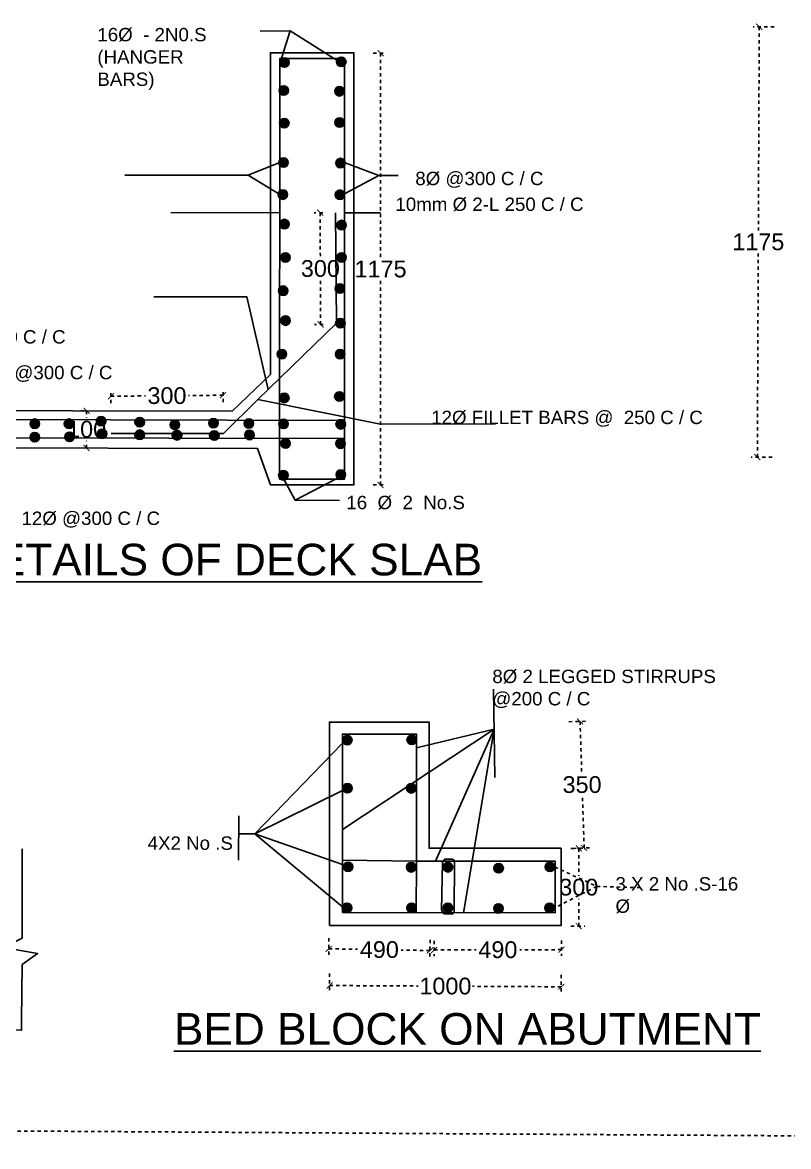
# Model space of a CAD drawing. Header units: inches. Extents: x 19217 to 19317, y 19185 to 19287.
# Drawn here: x 19241.79 to 19264.66, y 19223.95 to 19257.55 of the extents above; entities that cross this region are included whole.
import ezdxf

# ---------------------------------------------------------------- set-up
doc = ezdxf.new("R2010")
doc.units = ezdxf.units.IN
doc.header["$MEASUREMENT"] = 0
doc.linetypes.add('DASHDOT', pattern=[1, 0.5, -0.25, 0, -0.25])
for name, color, linetype in [('DIMENSION', 255, 'Continuous'), ('DRAWING', 7, 'Continuous'), ('TEXT', 255, 'Continuous')]:
    doc.layers.add(name, color=color, linetype=linetype)
doc.layers.get('0').off()
doc.styles.get("Standard").update_dxf_attribs({"font": 'arial.ttf'})
doc.dimstyles.new('dig', dxfattribs={"dimtxt": 0.1875, "dimasz": 0.18, "dimexe": 0.18, "dimexo": 0.0625, "dimgap": 0.09, "dimtad": 0, "dimtih": 1, "dimtoh": 1, "dimdec": 4, "dimzin": 0, "dimdsep": 46, "dimtxsty": 'Standard', "dimblk": 'ARCHTICK', "dimcen": 0.09, "dimadec": 0, "dimazin": 0, "dimtfac": 1, "dimtdec": 4, "dimtofl": 0, "dimtmove": 0, "dimatfit": 3, "dimldrblk": 'ARCHTICK', "dimfxl": 1, "dimtolj": 1, "dimtzin": 0, "dimarcsym": 0})

# ---------------------------------------------------------------- blocks, each defined once
blk = doc.blocks.new('_ArchTick')
at = {"color": 0, "linetype": 'ByBlock', "const_width": 0.15}
blk.add_lwpolyline([(-0.5, -0.5), (0.5, 0.5)], dxfattribs=at)
blk = doc.blocks.new('*D31')
at = {"layer": 'Defpoints', "color": 0, "linetype": 'DASHDOT', "ltscale": 0.02, "transparency": 16777216}
for p in [(19247.778, 19246.405), (19244.431, 19246.109), (19247.781, 19246.139)]:
    blk.add_point(p, dxfattribs=at)
at = {"layer": 'DIMENSION', "color": 0, "linetype": 'DASHDOT', "lineweight": -2, "ltscale": 0.02, "transparency": 16777216}
for p, q in [((19244.431, 19246.171), (19244.427, 19246.555)), ((19244.429, 19246.375), (19245.462, 19246.384)), ((19247.778, 19246.405), (19246.745, 19246.396)), ((19247.78, 19246.201), (19247.777, 19246.585))]:
    blk.add_line(p, q, dxfattribs=at)
at = {"layer": 'DIMENSION', "color": 0, "linetype": 'DASHDOT', "lineweight": -2, "ltscale": 0.02, "transparency": 16777216, "xscale": 0.18, "yscale": 0.18, "zscale": 0.18}
for p, rotation in [((19244.429, 19246.375), 180.5189720494079), ((19247.778, 19246.405), 0.5189720494079445)]:
    blk.add_blockref('_ArchTick', p, dxfattribs=dict(at, rotation=rotation))
at = {"layer": 'DIMENSION', "color": 0, "linetype": 'DASHDOT', "ltscale": 0.02, "transparency": 16777216, "insert": (19246.104, 19246.39), "char_height": 0.5, "attachment_point": 5}
blk.add_mtext('\\A1;300', dxfattribs=at)
blk = doc.blocks.new('*D32')
at = {"layer": 'Defpoints', "color": 0, "linetype": 'DASHDOT', "ltscale": 0.02, "transparency": 16777216}
for p in [(19252.198, 19256.627), (19252.482, 19256.628), (19252.2, 19243.723)]:
    blk.add_point(p, dxfattribs=at)
at = {"layer": 'DIMENSION', "color": 0, "linetype": 'DASHDOT', "lineweight": -2, "ltscale": 0.02, "transparency": 16777216}
for p, q in [((19252.261, 19256.627), (19252.662, 19256.628)), ((19252.482, 19256.628), (19252.483, 19250.52)), ((19252.483, 19243.723), (19252.483, 19249.83)), ((19252.262, 19243.723), (19252.663, 19243.723))]:
    blk.add_line(p, q, dxfattribs=at)
at = {"layer": 'DIMENSION', "color": 0, "linetype": 'DASHDOT', "lineweight": -2, "ltscale": 0.02, "transparency": 16777216, "xscale": 0.18, "yscale": 0.18, "zscale": 0.18}
for p, rotation in [((19252.482, 19256.628), 90.00573102515521), ((19252.483, 19243.723), 270.0057310251552)]:
    blk.add_blockref('_ArchTick', p, dxfattribs=dict(at, rotation=rotation))
at = {"layer": 'DIMENSION', "color": 0, "linetype": 'DASHDOT', "ltscale": 0.02, "transparency": 16777216, "insert": (19252.483, 19250.175), "char_height": 0.5, "attachment_point": 5}
blk.add_mtext('\\A1;1175', dxfattribs=at)
blk = doc.blocks.new('*D33')
at = {"layer": 'Defpoints', "color": 0, "linetype": 'DASHDOT', "ltscale": 0.02, "transparency": 16777216}
for p in [(19250.679, 19251.859), (19250.817, 19251.859), (19250.829, 19248.522)]:
    blk.add_point(p, dxfattribs=at)
at = {"layer": 'DIMENSION', "color": 0, "linetype": 'DASHDOT', "lineweight": -2, "ltscale": 0.02, "transparency": 16777216}
for p, q in [((19250.754, 19251.859), (19250.499, 19251.858)), ((19250.679, 19251.859), (19250.684, 19250.535)), ((19250.691, 19248.521), (19250.687, 19249.845)), ((19250.766, 19248.522), (19250.511, 19248.521))]:
    blk.add_line(p, q, dxfattribs=at)
at = {"layer": 'DIMENSION', "color": 0, "linetype": 'DASHDOT', "lineweight": -2, "ltscale": 0.02, "transparency": 16777216, "xscale": 0.18, "yscale": 0.18, "zscale": 0.18}
for p, rotation in [((19250.679, 19251.859), 90.20932515656409), ((19250.691, 19248.521), 270.2093251565641)]:
    blk.add_blockref('_ArchTick', p, dxfattribs=dict(at, rotation=rotation))
at = {"layer": 'DIMENSION', "color": 0, "linetype": 'DASHDOT', "ltscale": 0.02, "transparency": 16777216, "insert": (19250.685, 19250.19), "char_height": 0.5, "attachment_point": 5}
blk.add_mtext('\\A1;300', dxfattribs=at)
blk = doc.blocks.new('*D34')
at = {"layer": 'Defpoints', "color": 0, "linetype": 'DASHDOT', "ltscale": 0.02, "transparency": 16777216}
for p in [(19243.706, 19245.941), (19243.706, 19245.941), (19243.704, 19244.827)]:
    blk.add_point(p, dxfattribs=at)
at = {"layer": 'DIMENSION', "color": 0, "linetype": 'DASHDOT', "lineweight": -2, "ltscale": 0.02, "transparency": 16777216}
for p, q in [((19243.644, 19245.941), (19243.526, 19245.942)), ((19243.706, 19245.941), (19243.706, 19245.73)), ((19243.704, 19244.827), (19243.705, 19245.039)), ((19243.642, 19244.827), (19243.524, 19244.828))]:
    blk.add_line(p, q, dxfattribs=at)
at = {"layer": 'DIMENSION', "color": 0, "linetype": 'DASHDOT', "lineweight": -2, "ltscale": 0.02, "transparency": 16777216, "xscale": 0.18, "yscale": 0.18, "zscale": 0.18}
for p, rotation in [((19243.706, 19245.941), 89.89143465257789), ((19243.704, 19244.827), 269.8914346525779)]:
    blk.add_blockref('_ArchTick', p, dxfattribs=dict(at, rotation=rotation))
at = {"layer": 'DIMENSION', "color": 0, "linetype": 'DASHDOT', "ltscale": 0.02, "transparency": 16777216, "insert": (19243.705, 19245.384), "char_height": 0.5, "attachment_point": 5}
blk.add_mtext('\\A1;100', dxfattribs=at)
blk = doc.blocks.new('*D44')
at = {"layer": 'Defpoints', "color": 0, "linetype": 'DASHDOT', "ltscale": 0.02, "transparency": 16777216}
for p in [(19250.962, 19229.182), (19257.88, 19229.143), (19257.878, 19228.724)]:
    blk.add_point(p, dxfattribs=at)
at = {"layer": 'DIMENSION', "color": 0, "linetype": 'DASHDOT', "lineweight": -2, "ltscale": 0.02, "transparency": 16777216}
for p, q in [((19250.961, 19229.119), (19250.958, 19228.582)), ((19257.88, 19229.081), (19257.877, 19228.544)), ((19250.959, 19228.762), (19253.606, 19228.747)), ((19257.878, 19228.724), (19255.231, 19228.738))]:
    blk.add_line(p, q, dxfattribs=at)
at = {"layer": 'DIMENSION', "color": 0, "linetype": 'DASHDOT', "lineweight": -2, "ltscale": 0.02, "transparency": 16777216, "xscale": 0.18, "yscale": 0.18, "zscale": 0.18}
for p, rotation in [((19250.959, 19228.762), 179.6836637440709), ((19257.878, 19228.724), 359.6836637440709)]:
    blk.add_blockref('_ArchTick', p, dxfattribs=dict(at, rotation=rotation))
at = {"layer": 'DIMENSION', "color": 0, "linetype": 'DASHDOT', "ltscale": 0.02, "transparency": 16777216, "insert": (19254.419, 19228.743), "char_height": 0.5, "attachment_point": 5}
blk.add_mtext('\\A1;1000', dxfattribs=at)
blk = doc.blocks.new('*D45')
at = {"layer": 'Defpoints', "color": 0, "linetype": 'DASHDOT', "ltscale": 0.02, "transparency": 16777216}
for p in [(19258.101, 19232.86), (19258.403, 19232.86), (19258.097, 19230.539)]:
    blk.add_point(p, dxfattribs=at)
at = {"layer": 'DIMENSION', "color": 0, "linetype": 'DASHDOT', "lineweight": -2, "ltscale": 0.02, "transparency": 16777216}
for p, q in [((19258.164, 19232.86), (19258.583, 19232.859)), ((19258.403, 19232.86), (19258.402, 19232.045)), ((19258.399, 19230.539), (19258.4, 19231.354)), ((19258.16, 19230.539), (19258.579, 19230.539))]:
    blk.add_line(p, q, dxfattribs=at)
at = {"layer": 'DIMENSION', "color": 0, "linetype": 'DASHDOT', "lineweight": -2, "ltscale": 0.02, "transparency": 16777216, "xscale": 0.18, "yscale": 0.18, "zscale": 0.18}
for p, rotation in [((19258.403, 19232.86), 89.89010730465867), ((19258.399, 19230.539), 269.8901073046587)]:
    blk.add_blockref('_ArchTick', p, dxfattribs=dict(at, rotation=rotation))
at = {"layer": 'DIMENSION', "color": 0, "linetype": 'DASHDOT', "ltscale": 0.02, "transparency": 16777216, "insert": (19258.401, 19231.699), "char_height": 0.5, "attachment_point": 5}
blk.add_mtext('\\A1;300', dxfattribs=at)
blk = doc.blocks.new('*D46')
at = {"layer": 'Defpoints', "color": 0, "linetype": 'DASHDOT', "ltscale": 0.02, "transparency": 16777216}
for p in [(19258.042, 19236.643), (19258.44, 19236.656), (19258.164, 19232.86)]:
    blk.add_point(p, dxfattribs=at)
at = {"layer": 'DIMENSION', "color": 0, "linetype": 'DASHDOT', "lineweight": -2, "ltscale": 0.02, "transparency": 16777216}
for p, q in [((19258.105, 19236.645), (19258.62, 19236.661)), ((19258.44, 19236.656), (19258.489, 19235.11)), ((19258.561, 19232.873), (19258.512, 19234.419)), ((19258.226, 19232.862), (19258.741, 19232.879))]:
    blk.add_line(p, q, dxfattribs=at)
at = {"layer": 'DIMENSION', "color": 0, "linetype": 'DASHDOT', "lineweight": -2, "ltscale": 0.02, "transparency": 16777216, "xscale": 0.18, "yscale": 0.18, "zscale": 0.18}
for p, rotation in [((19258.44, 19236.656), 91.83983950793258), ((19258.561, 19232.873), 271.8398395079326)]:
    blk.add_blockref('_ArchTick', p, dxfattribs=dict(at, rotation=rotation))
at = {"layer": 'DIMENSION', "color": 0, "linetype": 'DASHDOT', "ltscale": 0.02, "transparency": 16777216, "insert": (19258.5, 19234.764), "char_height": 0.5, "attachment_point": 5}
blk.add_mtext('\\A1;350', dxfattribs=at)
blk = doc.blocks.new('*D47')
at = {"layer": 'Defpoints', "color": 0, "linetype": 'DASHDOT', "ltscale": 0.02, "transparency": 16777216}
for p in [(19250.943, 19230.244), (19253.963, 19230.192), (19253.956, 19229.807)]:
    blk.add_point(p, dxfattribs=at)
at = {"layer": 'DIMENSION', "color": 0, "linetype": 'DASHDOT', "lineweight": -2, "ltscale": 0.02, "transparency": 16777216}
for p, q in [((19250.942, 19230.182), (19250.933, 19229.679)), ((19250.937, 19229.859), (19251.795, 19229.844)), ((19253.961, 19230.13), (19253.953, 19229.627)), ((19253.956, 19229.807), (19253.098, 19229.822))]:
    blk.add_line(p, q, dxfattribs=at)
at = {"layer": 'DIMENSION', "color": 0, "linetype": 'DASHDOT', "lineweight": -2, "ltscale": 0.02, "transparency": 16777216, "xscale": 0.18, "yscale": 0.18, "zscale": 0.18}
for p, rotation in [((19250.937, 19229.859), 179.0078847572883), ((19253.956, 19229.807), 359.0078847572883)]:
    blk.add_blockref('_ArchTick', p, dxfattribs=dict(at, rotation=rotation))
at = {"layer": 'DIMENSION', "color": 0, "linetype": 'DASHDOT', "ltscale": 0.02, "transparency": 16777216, "insert": (19252.446, 19229.833), "char_height": 0.5, "attachment_point": 5}
blk.add_mtext('\\A1;490', dxfattribs=at)
blk = doc.blocks.new('*D48')
at = {"layer": 'Defpoints', "color": 0, "linetype": 'DASHDOT', "ltscale": 0.02, "transparency": 16777216}
for p in [(19254.084, 19230.16), (19257.886, 19230.17), (19257.887, 19229.834)]:
    blk.add_point(p, dxfattribs=at)
at = {"layer": 'DIMENSION', "color": 0, "linetype": 'DASHDOT', "lineweight": -2, "ltscale": 0.02, "transparency": 16777216}
for p, q in [((19254.084, 19230.097), (19254.085, 19229.644)), ((19257.887, 19230.107), (19257.888, 19229.654)), ((19254.085, 19229.824), (19255.334, 19229.827)), ((19257.887, 19229.834), (19256.638, 19229.83))]:
    blk.add_line(p, q, dxfattribs=at)
at = {"layer": 'DIMENSION', "color": 0, "linetype": 'DASHDOT', "lineweight": -2, "ltscale": 0.02, "transparency": 16777216, "xscale": 0.18, "yscale": 0.18, "zscale": 0.18}
for p, rotation in [((19254.085, 19229.824), 180.1490238734235), ((19257.887, 19229.834), 0.1490238734234517)]:
    blk.add_blockref('_ArchTick', p, dxfattribs=dict(at, rotation=rotation))
at = {"layer": 'DIMENSION', "color": 0, "linetype": 'DASHDOT', "ltscale": 0.02, "transparency": 16777216, "insert": (19255.986, 19229.829), "char_height": 0.5, "attachment_point": 5}
blk.add_mtext('\\A1;490', dxfattribs=at)
blk = doc.blocks.new('*D49')
at = {"layer": 'Defpoints', "color": 0, "linetype": 'DASHDOT', "ltscale": 0.02, "transparency": 16777216}
for p in [(19263.791, 19257.418), (19264.299, 19257.416), (19264.241, 19244.551)]:
    blk.add_point(p, dxfattribs=at)
at = {"layer": 'DIMENSION', "color": 0, "linetype": 'DASHDOT', "lineweight": -2, "ltscale": 0.02, "transparency": 16777216}
for p, q in [((19264.236, 19257.416), (19263.611, 19257.419)), ((19263.791, 19257.418), (19263.764, 19251.331)), ((19263.734, 19244.553), (19263.761, 19250.641)), ((19264.179, 19244.551), (19263.554, 19244.554))]:
    blk.add_line(p, q, dxfattribs=at)
at = {"layer": 'DIMENSION', "color": 0, "linetype": 'DASHDOT', "lineweight": -2, "ltscale": 0.02, "transparency": 16777216, "xscale": 0.18, "yscale": 0.18, "zscale": 0.18}
for p, rotation in [((19263.791, 19257.418), 89.74409875587537), ((19263.734, 19244.553), 269.7440987558754)]:
    blk.add_blockref('_ArchTick', p, dxfattribs=dict(at, rotation=rotation))
at = {"layer": 'DIMENSION', "color": 0, "linetype": 'DASHDOT', "ltscale": 0.02, "transparency": 16777216, "insert": (19263.763, 19250.986), "char_height": 0.5, "attachment_point": 5}
blk.add_mtext('\\A1;1175', dxfattribs=at)

msp = doc.modelspace()

# ---------------------------------------------------------------- hatches: boundary and pattern name
at = {"layer": 'DRAWING'}
for points in [[(19249.654, 19256.48448), (19249.57356, 19256.4847, 0.33255791), (19249.47245, 19256.3495, 1), (19249.75437, 19256.3495, 0.33101966)], [(19251.35081, 19256.507), (19251.27037, 19256.50722, 0.33255791), (19251.16926, 19256.37201, 1), (19251.45117, 19256.37201, 0.33101966)], [(19249.63146, 19255.64568), (19249.55102, 19255.6459, 0.33255791), (19249.4499, 19255.51069, 1), (19249.73182, 19255.51069, 0.33101966)], [(19251.29444, 19255.62316), (19251.214, 19255.62338, 0.33255791), (19251.11288, 19255.48817, 1), (19251.3948, 19255.48817, 0.33101966)], [(19249.64837, 19254.67176), (19249.56793, 19254.67199, 0.33255791), (19249.46681, 19254.53678, 1), (19249.74873, 19254.53678, 0.33101966)], [(19251.30007, 19254.68865), (19251.21963, 19254.68887, 0.33255791), (19251.11852, 19254.55367, 1), (19251.40044, 19254.55367, 0.33101966)], [(19249.62503, 19253.49288), (19249.54459, 19253.4931, 0.33255791), (19249.44348, 19253.35789, 1), (19249.72539, 19253.35789, 0.33101966)], [(19251.324, 19253.47955), (19251.24356, 19253.47977, 0.33255791), (19251.14245, 19253.34456, 1), (19251.42437, 19253.34456, 0.33101966)], [(19249.60714, 19252.53528), (19249.52669, 19252.53551, 0.33255791), (19249.42558, 19252.4003, 1), (19249.7075, 19252.4003, 0.33101966)], [(19251.30742, 19252.53307), (19251.22698, 19252.53329, 0.33255791), (19251.12587, 19252.39808, 1), (19251.40779, 19252.39808, 0.33101966)], [(19249.65329, 19251.65676), (19249.57284, 19251.65698, 0.33255791), (19249.47173, 19251.52177, 1), (19249.75365, 19251.52177, 0.33101966)], [(19251.35785, 19251.62654), (19251.27741, 19251.62676, 0.33255791), (19251.1763, 19251.49156, 1), (19251.45822, 19251.49156, 0.33101966)], [(19249.68354, 19250.65958), (19249.6031, 19250.6598, 0.33255791), (19249.50199, 19250.5246, 1), (19249.78391, 19250.5246, 0.33101966)], [(19251.35785, 19250.65958), (19251.27741, 19250.6598, 0.33255791), (19251.1763, 19250.5246, 1), (19251.45822, 19250.5246, 0.33101966)], [(19251.3082, 19249.72935), (19251.22776, 19249.72957, 0.33255791), (19251.12665, 19249.59436, 1), (19251.40856, 19249.59436, 0.33101966)], [(19249.61467, 19249.66485), (19249.53423, 19249.66507, 0.33255791), (19249.43312, 19249.52986, 1), (19249.71503, 19249.52986, 0.33101966)], [(19249.68643, 19248.76907), (19249.60599, 19248.76929, 0.33255791), (19249.50488, 19248.63408, 1), (19249.78679, 19248.63408, 0.33101966)], [(19251.32255, 19248.69024), (19251.24211, 19248.69046, 0.33255791), (19251.141, 19248.55525, 1), (19251.42292, 19248.55525, 0.33101966)], [(19249.57518, 19247.7704), (19249.49474, 19247.77062, 0.33255791), (19249.39363, 19247.63541, 1), (19249.67554, 19247.63541, 0.33101966)], [(19251.31581, 19247.76592), (19251.23537, 19247.76614, 0.33255791), (19251.13426, 19247.63093, 1), (19251.41618, 19247.63093, 0.33101966)], [(19249.64847, 19246.45811), (19249.56803, 19246.45834, 0.33255791), (19249.46692, 19246.32313, 1), (19249.74884, 19246.32313, 0.33101966)], [(19251.29243, 19246.504), (19251.21199, 19246.50422, 0.33255791), (19251.11088, 19246.36901, 1), (19251.3928, 19246.36901, 0.33101966)], [(19242.1962, 19245.68884), (19242.11576, 19245.68906, 0.33255791), (19242.01465, 19245.55385, 1), (19242.29657, 19245.55385, 0.33101966)], [(19243.2193, 19245.68884), (19243.13886, 19245.68906, 0.33255791), (19243.03775, 19245.55385, 1), (19243.31966, 19245.55385, 0.33101966)], [(19244.17845, 19245.76182), (19244.09801, 19245.76204, 0.33255791), (19243.9969, 19245.62683, 1), (19244.27882, 19245.62683, 0.33101966)], [(19245.32944, 19245.73445), (19245.249, 19245.73467, 0.33255791), (19245.14789, 19245.59946, 1), (19245.4298, 19245.59946, 0.33101966)], [(19246.37994, 19245.65235), (19246.2995, 19245.65257, 0.33255791), (19246.19839, 19245.51736, 1), (19246.4803, 19245.51736, 0.33101966)], [(19247.53092, 19245.70708), (19247.45048, 19245.70731, 0.33255791), (19247.34937, 19245.5721, 1), (19247.63129, 19245.5721, 0.33101966)], [(19248.59056, 19245.69796), (19248.51012, 19245.69818, 0.33255791), (19248.40901, 19245.56298, 1), (19248.69092, 19245.56298, 0.33101966)], [(19249.62516, 19245.68466), (19249.54472, 19245.68488, 0.33255791), (19249.44361, 19245.54967, 1), (19249.72552, 19245.54967, 0.33101966)], [(19251.33223, 19245.67098), (19251.25179, 19245.67121, 0.33255791), (19251.15068, 19245.536, 1), (19251.43259, 19245.536, 0.33101966)], [(19244.20586, 19245.3878), (19244.12542, 19245.38802, 0.33255791), (19244.02431, 19245.25281, 1), (19244.30622, 19245.25281, 0.33101966)], [(19245.32944, 19245.36043), (19245.249, 19245.36066, 0.33255791), (19245.14789, 19245.22545, 1), (19245.4298, 19245.22545, 0.33101966)], [(19246.44388, 19245.34219), (19246.36344, 19245.34241, 0.33255791), (19246.26233, 19245.2072, 1), (19246.54425, 19245.2072, 0.33101966)], [(19247.55833, 19245.33307), (19247.47789, 19245.33329, 0.33255791), (19247.37678, 19245.19808, 1), (19247.65869, 19245.19808, 0.33101966)], [(19248.60883, 19245.35131), (19248.52839, 19245.35153, 0.33255791), (19248.42728, 19245.21632, 1), (19248.70919, 19245.21632, 0.33101966)], [(19242.1962, 19245.28745), (19242.11576, 19245.28768, 0.33255791), (19242.01465, 19245.15247, 1), (19242.29657, 19245.15247, 0.33101966)], [(19243.23757, 19245.29658), (19243.15713, 19245.2968, 0.33255791), (19243.05602, 19245.16159, 1), (19243.33793, 19245.16159, 0.33101966)], [(19249.6845, 19245.10121), (19249.60406, 19245.10144, 0.33255791), (19249.50295, 19244.96623, 1), (19249.78486, 19244.96623, 0.33101966)], [(19251.32767, 19245.0921), (19251.24722, 19245.09232, 0.33255791), (19251.14611, 19244.95711, 1), (19251.42803, 19244.95711, 0.33101966)], [(19249.62002, 19244.14567), (19249.53958, 19244.1459, 0.33255791), (19249.43846, 19244.01069, 1), (19249.72038, 19244.01069, 0.33101966)], [(19251.3353, 19244.16587), (19251.25486, 19244.1661, 0.33255791), (19251.15375, 19244.03089, 1), (19251.43567, 19244.03089, 0.33101966)], [(19253.45255, 19236.24445), (19253.37211, 19236.24467, 0.33255791), (19253.271, 19236.10946, 1), (19253.55291, 19236.10946, 0.33101966)], [(19251.52965, 19236.23399), (19251.44921, 19236.23421, 0.33255791), (19251.34809, 19236.099, 1), (19251.63001, 19236.099, 0.33101966)], [(19251.53278, 19234.79388), (19251.45234, 19234.79411, 0.33255791), (19251.35123, 19234.6589, 1), (19251.63315, 19234.6589, 0.33101966)], [(19253.44071, 19234.79106), (19253.36027, 19234.79128, 0.33255791), (19253.25916, 19234.65608, 1), (19253.54108, 19234.65608, 0.33101966)], [(19251.55243, 19232.44619), (19251.47199, 19232.44641, 0.33255791), (19251.37087, 19232.31121, 1), (19251.65279, 19232.31121, 0.33101966)], [(19253.43671, 19232.43029), (19253.35627, 19232.43051, 0.33255791), (19253.25516, 19232.2953, 1), (19253.53707, 19232.2953, 0.33101966)], [(19254.53544, 19232.43029), (19254.455, 19232.43051, 0.33255791), (19254.35388, 19232.2953, 1), (19254.6358, 19232.2953, 0.33101966)], [(19256.04817, 19232.40379), (19255.96773, 19232.40401, 0.33255791), (19255.86662, 19232.2688, 1), (19256.14853, 19232.2688, 0.33101966)], [(19257.58214, 19232.44089), (19257.5017, 19232.44111, 0.33255791), (19257.40059, 19232.30591, 1), (19257.6825, 19232.30591, 0.33101966)], [(19251.52058, 19231.22175), (19251.44014, 19231.22197, 0.33255791), (19251.33903, 19231.08676, 1), (19251.62094, 19231.08676, 0.33101966)], [(19253.44733, 19231.21644), (19253.36689, 19231.21667, 0.33255791), (19253.26577, 19231.08146, 1), (19253.54769, 19231.08146, 0.33101966)], [(19254.53544, 19231.21644), (19254.455, 19231.21667, 0.33255791), (19254.35388, 19231.08146, 1), (19254.6358, 19231.08146, 0.33101966)], [(19256.04286, 19231.20054), (19255.96242, 19231.20077, 0.33255791), (19255.86131, 19231.06556, 1), (19256.14323, 19231.06556, 0.33101966)], [(19257.57152, 19231.21644), (19257.49108, 19231.21667, 0.33255791), (19257.38997, 19231.08146, 1), (19257.67189, 19231.08146, 0.33101966)]]:
    msp.add_hatch(color=0, dxfattribs=at).paths.add_polyline_path(points)

# ---------------------------------------------------------------- linework, layer by layer
at = {"layer": 'DIMENSION', "linetype": 'DASHDOT', "ltscale": 0.02}
for points in [[(19257.6825, 19232.30591), (19258.94086, 19231.72496), (19257.67189, 19231.08146)], [(19258.94086, 19231.72496), (19260.24069, 19231.68739)]]:
    msp.add_lwpolyline(points, dxfattribs=at)
at = {"layer": 'DRAWING', "linetype": 'DASHDOT', "ltscale": 0.02}
msp.add_lwpolyline([(19316.52986, 19286.89317), (19316.13812, 19223.94986), (19216.84125, 19224.56786), (19217.22915, 19286.89317)], dxfattribs=at)
at = {"layer": 'DRAWING'}
for points in [[(19249.78243, 19257.29669), (19248.88754, 19257.29031)], [(19251.40464, 19256.26736), (19249.78243, 19257.29669), (19249.47517, 19256.32196)], [(19230.14752, 19243.77089), (19230.14752, 19243.79927), (19230.14752, 19256.70832), (19232.63926, 19256.70832), (19232.63926, 19247.04981), (19233.723, 19245.96021), (19248.0504, 19245.93307), (19249.19564, 19247.02425), (19249.19564, 19256.64218), (19251.68435, 19256.64218), (19251.68435, 19243.72303), (19249.19874, 19243.72303), (19248.8066, 19244.81741), (19239.8927, 19244.83471), (19233.00594, 19244.84789), (19232.62968, 19243.75912), (19230.14752, 19243.77089)], [(19249.46481, 19243.89324), (19251.40464, 19243.89324), (19251.40464, 19256.46968), (19249.47529, 19256.46968), (19249.46481, 19243.89324)], [(19249.44349, 19253.35554), (19248.52794, 19252.97715), (19249.4719, 19252.40611)], [(19251.42414, 19253.35255), (19252.43375, 19252.97548), (19251.40464, 19252.42768)], [(19248.52794, 19252.97715), (19244.84713, 19252.97932)], [(19252.43375, 19252.97548), (19253.01047, 19252.97169)], [(19244.43753, 19245.26408), (19247.79018, 19245.2609), (19248.82108, 19246.27451), (19251.17063, 19248.55525), (19251.13855, 19251.85981)], [(19249.47145, 19251.86347), (19246.21469, 19251.856)], [(19251.40464, 19251.856), (19252.4825, 19251.85611)], [(19249.12705, 19246.57152), (19248.48509, 19249.3486), (19245.71408, 19249.34219)], [(19248.82108, 19246.27451), (19252.48313, 19245.53625), (19255.91534, 19245.54482)], [(19230.42687, 19245.70587), (19251.40464, 19245.65358)], [(19230.42731, 19245.15342), (19251.40464, 19245.11081)], [(19249.46501, 19244.13322), (19249.9304, 19243.26845), (19251.40464, 19244.03267)], [(19249.9304, 19243.26845), (19251.25155, 19243.25435)], [(19232.76412, 19239.12964), (19232.74835, 19231.85314), (19233.35763, 19231.25594), (19233.35763, 19227.44378), (19241.76027, 19227.42415), (19241.76229, 19227.70669), (19241.7758, 19229.38734), (19242.23956, 19229.71753), (19241.22605, 19229.89358), (19241.77877, 19230.17743), (19241.77665, 19232.85131)], [(19255.85803, 19237.62075), (19255.89685, 19234.97606)], [(19250.95581, 19230.5573), (19250.95581, 19236.63682), (19253.93299, 19236.63682), (19253.93299, 19232.86489), (19257.871, 19232.86489), (19257.871, 19230.55366), (19250.95581, 19230.5573)], [(19251.34078, 19233.42538), (19255.87217, 19236.42422)], [(19251.34078, 19230.94451), (19251.34078, 19236.27693), (19253.55181, 19236.27693), (19253.55181, 19232.48072), (19257.6917, 19232.48072), (19257.6917, 19230.93207), (19251.34078, 19230.94451)], [(19253.55181, 19235.86561), (19255.87217, 19236.42422)], [(19254.12452, 19232.48072), (19255.87217, 19236.42422)], [(19254.95685, 19230.93743), (19255.87217, 19236.42422)], [(19251.34078, 19236.00636), (19248.72812, 19233.29725), (19251.34078, 19231.10895)], [(19251.34078, 19232.37912), (19248.72812, 19233.29725), (19251.36574, 19234.59661)], [(19248.24796, 19233.83176), (19248.23776, 19232.51083)], [(19248.72812, 19233.29725), (19248.24383, 19233.29738)], [(19251.34078, 19232.51193), (19253.55181, 19232.48072)], [(19253.55181, 19232.48072), (19253.54879, 19230.94018)], [(19254.37423, 19230.90238), (19254.6212, 19230.89616), (19254.67828, 19230.96353), (19254.68977, 19232.49339), (19254.62819, 19232.5406), (19254.39856, 19232.54162), (19254.33471, 19232.44186), (19254.30602, 19231.01292), (19254.37423, 19230.90238)]]:
    msp.add_lwpolyline(points, dxfattribs=at)
at = {"layer": 'DRAWING', "color": 0}
for centre in [(19249.61341, 19256.3495), (19251.31021, 19256.37201), (19249.59086, 19255.51069), (19251.25384, 19255.48817), (19249.60777, 19254.53678), (19251.25948, 19254.55367), (19249.58443, 19253.35789), (19251.28341, 19253.34456), (19249.56654, 19252.4003), (19251.26683, 19252.39808), (19249.61269, 19251.52177), (19251.31726, 19251.49156), (19249.64295, 19250.5246), (19251.31726, 19250.5246), (19251.26761, 19249.59436), (19249.57407, 19249.52986), (19249.64583, 19248.63408), (19251.28196, 19248.55525), (19249.53458, 19247.63541), (19251.27522, 19247.63093), (19249.60788, 19246.32313), (19251.25184, 19246.36901), (19242.15561, 19245.55385), (19243.17871, 19245.55385), (19244.13786, 19245.62683), (19245.28884, 19245.59946), (19246.33935, 19245.51736), (19247.49033, 19245.5721), (19248.54997, 19245.56298), (19249.58457, 19245.54967), (19251.29164, 19245.536), (19244.16526, 19245.25281), (19245.28884, 19245.22545), (19246.40329, 19245.2072), (19247.51773, 19245.19808), (19248.56824, 19245.21632), (19242.15561, 19245.15247), (19243.19698, 19245.16159), (19249.6439, 19244.96623), (19251.28707, 19244.95711), (19249.57942, 19244.01069), (19251.29471, 19244.03089), (19251.48905, 19236.099), (19253.41195, 19236.10946), (19251.49219, 19234.6589), (19253.40012, 19234.65608), (19251.51183, 19232.31121), (19253.39612, 19232.2953), (19254.49484, 19232.2953), (19256.00758, 19232.2688), (19257.54154, 19232.30591), (19251.47998, 19231.08676), (19253.40673, 19231.08146), (19254.49484, 19231.08146), (19256.00227, 19231.06556), (19257.53093, 19231.08146)]:
    msp.add_circle(centre, 0.14096, dxfattribs=at)

# ---------------------------------------------------------------- texts
at = {"layer": 'TEXT'}
for s, p in [('%%UREINFORCEMENT DETAILS OF DECK SLAB', (19228.1584, 19241.01989)), ('%%UBED BLOCK ON ABUTMENT', (19246.31026, 19226.99313))]:
    msp.add_text(s, height=0.945, dxfattribs=at).set_placement(p)
at = {"layer": 'TEXT', "char_height": 0.4, "attachment_point": 1}
for s, insert, width in [('16%%C  - 2N0.S (HANGER BARS)', (19244.02527, 19257.38282), 4.0025198), ('8%%C @300 C / C', (19253.51951, 19253.0834), 4.0025198), ('10mm %%C 2-L 250 C / C', (19252.92517, 19252.31245), 7.9718749), ('8%%C @300 C / C', (19239.24929, 19248.3496), 4.0025198), ('8%%C @300 C / C', (19240.64666, 19247.28282), 4.0025198), ('12%%C FILLET BARS @  250 C / C', (19253.99311, 19245.94238), 9.1348705), ('16  %%C  2  No.S', (19251.46018, 19243.3987), 4.0025198), ('12%%C @300 C / C', (19241.75951, 19242.92737), 4.0025198), ('8%%C 2 LEGGED STIRRUPS @200 C / C', (19255.81972, 19238.20138), 7.9780462), ('4X2 No .S', (19245.52611, 19233.21742), 4.0025198), ('3 X 2 No .S-16 %%C', (19259.49824, 19232.0009), 4.0025198)]:
    msp.add_mtext(s, dxfattribs=dict(at, insert=insert, width=width))

# ---------------------------------------------------------------- dimensions: what is measured, and where the dimension line sits
at = {"layer": 'DIMENSION', "linetype": 'DASHDOT', "ltscale": 0.02}
for p1, p2, distance, text, picture, middle in [((19264.24122, 19244.55119), (19264.29867, 19257.41586), 0.50743, '1175', '*D49', (19263.76252, 19250.98579)), ((19252.19958, 19243.72272), (19252.19829, 19256.6275), -0.28372, '1175', '*D32', (19252.48266, 19250.17514)), ((19250.82889, 19248.52191), (19250.8167, 19251.85905), 0.13748, '300', '*D33', (19250.68532, 19250.18998)), ((19244.4312, 19246.10864), (19247.78082, 19246.13898), 0.26616, '300', '*D31', (19246.1036, 19246.38996)), ((19243.70438, 19244.82731), (19243.70649, 19245.9413), 0, '100', '*D34', (19243.70544, 19245.3843)), ((19258.16397, 19232.86028), (19258.04247, 19236.64277), -0.39747, '350', '*D46', (19258.50049, 19234.76429)), ((19258.09702, 19230.53947), (19258.10147, 19232.8604), -0.30182, '300', '*D45', (19258.40106, 19231.69936)), ((19250.94323, 19230.24431), (19253.9625, 19230.19203), -0.38519, '490', '*D47', (19252.4462, 19229.83304)), ((19254.08389, 19230.15995), (19257.88634, 19230.16984), -0.33628, '490', '*D48', (19255.98599, 19229.82861)), ((19250.96159, 19229.18153), (19257.88034, 19229.14333), -0.41965, '1000', '*D44', (19254.41864, 19228.74279))]:
    dim = msp.add_aligned_dim(p1=p1, p2=p2, distance=distance, text=text, dimstyle='dig', override={"dimtxt": 0.5}, dxfattribs=at)
    dim.commit()
    dim.dimension.update_dxf_attribs({"geometry": picture, "text_midpoint": middle})

doc.saveas('drawing.dxf')
